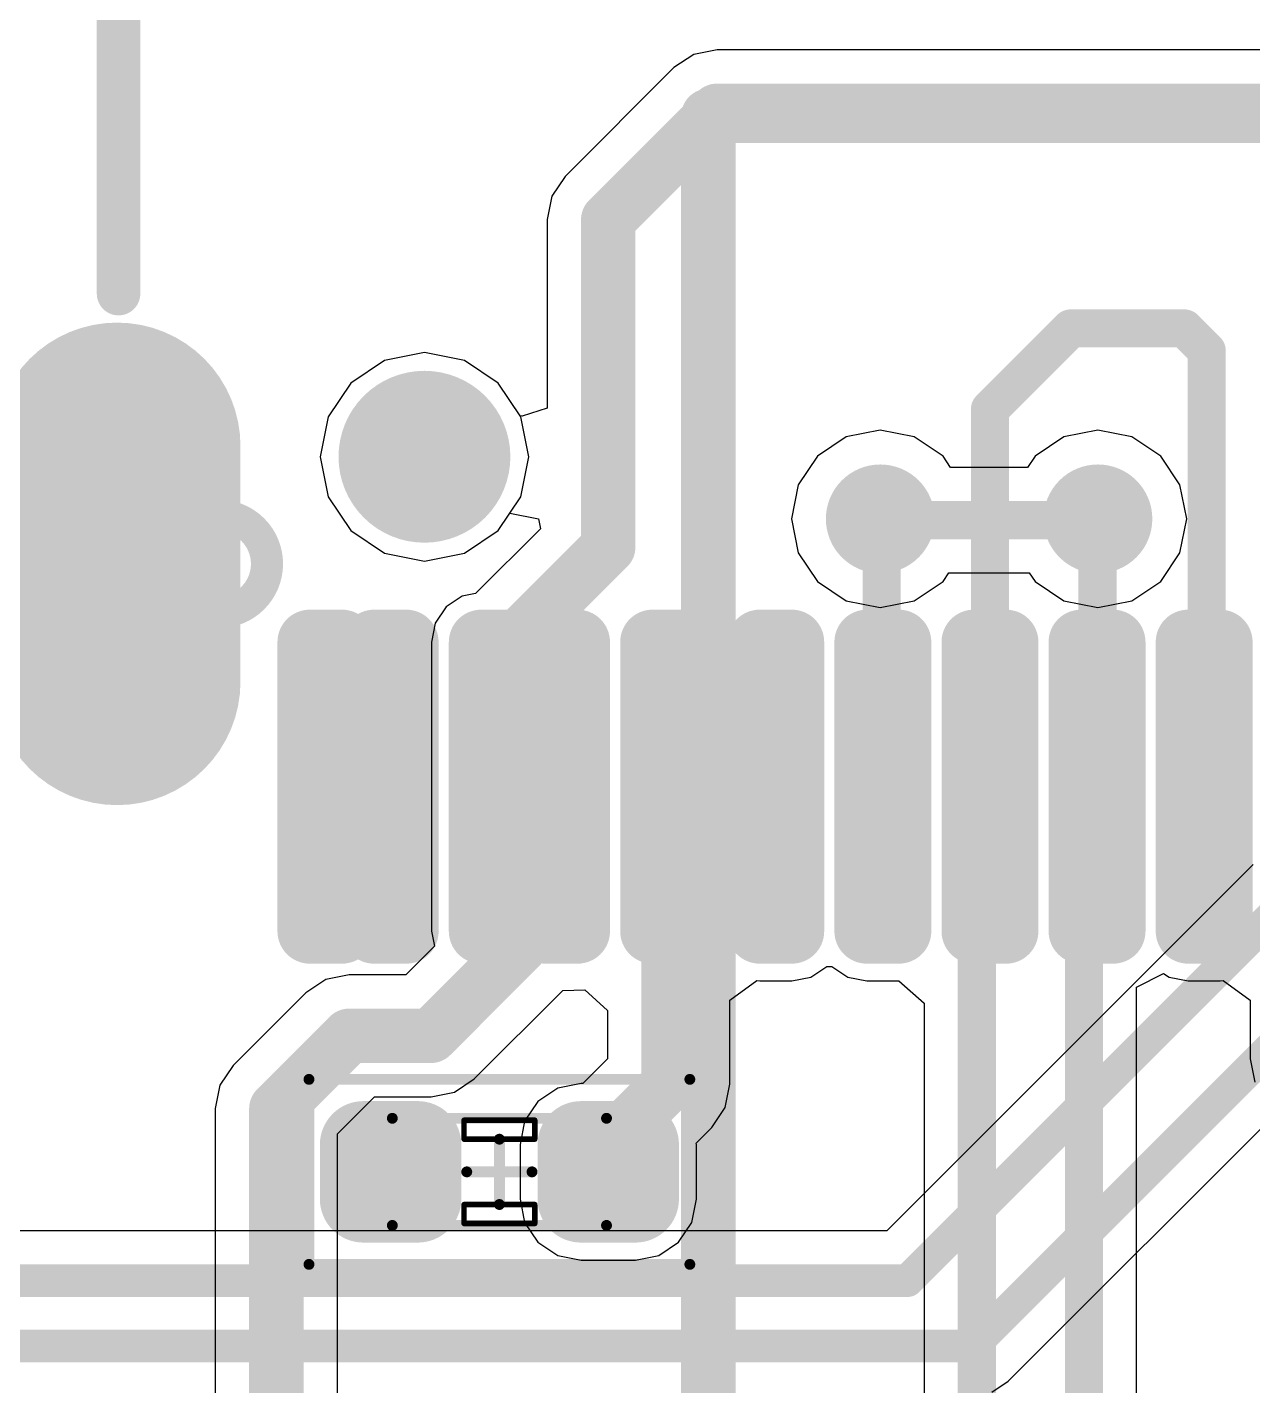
# Model space of a CAD drawing. Header units: millimetres. Extents: x -14 to 86, y -29 to 39.
# Drawn here: x 16.72 to 22.44, y 27.32 to 33.66 of the extents above; entities that cross this region are included whole.
import ezdxf

# ---------------------------------------------------------------- set-up
doc = ezdxf.new("R2010")
doc.units = ezdxf.units.MM
for name, color, linetype in [('BottomLayer', 5, 'Continuous'), ('BottomSolder', 6, 'Continuous'), ('Mechanical13', 56, 'Continuous'), ('Mechanical14', 56, 'Continuous'), ('MultiLayer', 9, 'Continuous'), ('PadHoleLayer', 156, 'Continuous'), ('TopLayer', 1, 'Continuous'), ('TopOverlay', 2, 'Continuous'), ('TopPaste', 8, 'Continuous'), ('TopSolder', 216, 'Continuous'), ('ViaHoleLayer', 16, 'Continuous')]:
    doc.layers.add(name, color=color, linetype=linetype)

# ---------------------------------------------------------------- blocks, each defined once
blk = doc.blocks.new('T____C_TOP_1')
at = {"layer": 'BottomLayer', "const_width": 1}
blk.add_lwpolyline([(-2.03, 4.325), (-0.93, 4.325)], dxfattribs=at)
at = {"layer": 'BottomLayer'}
for points, const_width in [([(-2.28, 4.325, 1), (-1.78, 4.325, 1)], 0.5), ([(-1.18, 4.325, 1), (-0.68, 4.325, 1)], 0.5), ([(-1.1425, 2.89, 1), (-0.8175, 2.89, 1)], 0.325)]:
    blk.add_lwpolyline(points, format="xyb", close=True, dxfattribs=dict(at, const_width=const_width))
at = {"layer": 'BottomSolder', "const_width": 1.1524}
blk.add_lwpolyline([(-2.03, 4.325), (-0.93, 4.325)], dxfattribs=at)
at = {"layer": 'BottomSolder'}
for points, const_width in [([(-2.3181, 4.325, 1), (-1.7419, 4.325, 1)], 0.5762), ([(-1.2181, 4.325, 1), (-0.6419, 4.325, 1)], 0.5762), ([(-1.1806, 2.89, 1), (-0.7794, 2.89, 1)], 0.4012)]:
    blk.add_lwpolyline(points, format="xyb", close=True, dxfattribs=dict(at, const_width=const_width))
at = {"layer": 'MultiLayer', "const_width": 1}
blk.add_lwpolyline([(-2.03, 4.325), (-0.93, 4.325)], dxfattribs=at)
at = {"layer": 'MultiLayer'}
for points, const_width in [([(-2.28, 4.325, 1), (-1.78, 4.325, 1)], 0.5), ([(-1.18, 4.325, 1), (-0.68, 4.325, 1)], 0.5), ([(-1.1425, 2.89, 1), (-0.8175, 2.89, 1)], 0.325)]:
    blk.add_lwpolyline(points, format="xyb", close=True, dxfattribs=dict(at, const_width=const_width))
at = {"layer": 'PadHoleLayer'}
for points, const_width in [([(-1.255, 4.8), (-1.255, 3.85, -1), (-1.705, 3.85), (-1.705, 4.8, -1)], 0.15), ([(-1.1425, 2.89, 1), (-0.8175, 2.89, 1)], 0.325)]:
    blk.add_lwpolyline(points, format="xyb", close=True, dxfattribs=dict(at, const_width=const_width))
at = {"layer": 'TopLayer', "const_width": 1}
blk.add_lwpolyline([(-2.03, 4.325), (-0.93, 4.325)], dxfattribs=at)
at = {"layer": 'TopLayer'}
for points, const_width in [([(-2.28, 4.325, 1), (-1.78, 4.325, 1)], 0.5), ([(-1.18, 4.325, 1), (-0.68, 4.325, 1)], 0.5), ([(-3.2325, 3.425, 1), (-3.1575, 3.425, 1)], 0.075), ([(-1.8825, 3.425, 1), (-1.8075, 3.425, 1)], 0.075), ([(-3.2325, 3.275, 1), (-3.1575, 3.275, 1)], 0.075), ([(-1.8825, 3.275, 1), (-1.8075, 3.275, 1)], 0.075), ([(-3.2325, 3.125, 1), (-3.1575, 3.125, 1)], 0.075), ([(-1.8825, 3.125, 1), (-1.8075, 3.125, 1)], 0.075), ([(-1.1425, 2.89, 1), (-0.8175, 2.89, 1)], 0.325), ([(-3.2325, 2.975, 1), (-3.1575, 2.975, 1)], 0.075), ([(-1.8825, 2.975, 1), (-1.8075, 2.975, 1)], 0.075), ([(-3.2325, 2.625, 1), (-3.1575, 2.625, 1)], 0.075), ([(-1.8825, 2.625, 1), (-1.8075, 2.625, 1)], 0.075), ([(-3.2325, 2.475, 1), (-3.1575, 2.475, 1)], 0.075), ([(-1.8825, 2.475, 1), (-1.8075, 2.475, 1)], 0.075), ([(-3.2325, 2.325, 1), (-3.1575, 2.325, 1)], 0.075), ([(-1.8825, 2.325, 1), (-1.8075, 2.325, 1)], 0.075), ([(-3.2325, 2.175, 1), (-3.1575, 2.175, 1)], 0.075), ([(-1.8825, 2.175, 1), (-1.8075, 2.175, 1)], 0.075), ([(-3.2325, 1.825, 1), (-3.1575, 1.825, 1)], 0.075), ([(-1.8825, 1.825, 1), (-1.8075, 1.825, 1)], 0.075), ([(-3.2325, 1.675, 1), (-3.1575, 1.675, 1)], 0.075), ([(-1.8825, 1.675, 1), (-1.8075, 1.675, 1)], 0.075), ([(-3.2325, 1.325, 1), (-3.1575, 1.325, 1)], 0.075), ([(-1.8825, 1.325, 1), (-1.8075, 1.325, 1)], 0.075), ([(-3.2325, 1.175, 1), (-3.1575, 1.175, 1)], 0.075), ([(-1.8825, 1.175, 1), (-1.8075, 1.175, 1)], 0.075), ([(-3.2325, 0.825, 1), (-3.1575, 0.825, 1)], 0.075), ([(-1.8825, 0.825, 1), (-1.8075, 0.825, 1)], 0.075), ([(-3.2325, 0.675, 1), (-3.1575, 0.675, 1)], 0.075), ([(-1.8825, 0.675, 1), (-1.8075, 0.675, 1)], 0.075), ([(-3.2325, 0.325, 1), (-3.1575, 0.325, 1)], 0.075), ([(-1.8825, 0.325, 1), (-1.8075, 0.325, 1)], 0.075), ([(-3.2325, 0.175, 1), (-3.1575, 0.175, 1)], 0.075), ([(-1.8825, 0.175, 1), (-1.8075, 0.175, 1)], 0.075), ([(-3.2325, -0.175, 1), (-3.1575, -0.175, 1)], 0.075), ([(-1.8825, -0.175, 1), (-1.8075, -0.175, 1)], 0.075), ([(-3.2325, -0.325, 1), (-3.1575, -0.325, 1)], 0.075), ([(-1.8825, -0.325, 1), (-1.8075, -0.325, 1)], 0.075), ([(-3.2325, -0.675, 1), (-3.1575, -0.675, 1)], 0.075), ([(-1.8825, -0.675, 1), (-1.8075, -0.675, 1)], 0.075), ([(-3.2325, -0.825, 1), (-3.1575, -0.825, 1)], 0.075), ([(-1.8825, -0.825, 1), (-1.8075, -0.825, 1)], 0.075)]:
    blk.add_lwpolyline(points, format="xyb", close=True, dxfattribs=dict(at, const_width=const_width))
for points in [[(-1.845, 3.5), (-3.195, 3.5), (-1.845, 3.2), (-3.195, 3.2)], [(-1.77, 3.425), (-3.27, 3.425), (-1.77, 3.275), (-3.27, 3.275)], [(-1.845, 3.2), (-3.195, 3.2), (-1.845, 2.9), (-3.195, 2.9)], [(-1.77, 3.125), (-3.27, 3.125), (-1.77, 2.975), (-3.27, 2.975)], [(-1.845, 2.7), (-3.195, 2.7), (-1.845, 2.4), (-3.195, 2.4)], [(-1.77, 2.625), (-3.27, 2.625), (-1.77, 2.475), (-3.27, 2.475)], [(-1.845, 2.4), (-3.195, 2.4), (-1.845, 2.1), (-3.195, 2.1)], [(-1.77, 2.325), (-3.27, 2.325), (-1.77, 2.175), (-3.27, 2.175)], [(-1.845, 1.9), (-3.195, 1.9), (-1.845, 1.6), (-3.195, 1.6)], [(-1.77, 1.825), (-3.27, 1.825), (-1.77, 1.675), (-3.27, 1.675)], [(-1.845, 1.4), (-3.195, 1.4), (-1.845, 1.1), (-3.195, 1.1)], [(-1.77, 1.325), (-3.27, 1.325), (-1.77, 1.175), (-3.27, 1.175)], [(-1.845, 0.9), (-3.195, 0.9), (-1.845, 0.6), (-3.195, 0.6)], [(-1.77, 0.825), (-3.27, 0.825), (-1.77, 0.675), (-3.27, 0.675)], [(-1.845, 0.4), (-3.195, 0.4), (-1.845, 0.1), (-3.195, 0.1)], [(-1.77, 0.325), (-3.27, 0.325), (-1.77, 0.175), (-3.27, 0.175)], [(-1.845, -0.1), (-3.195, -0.1), (-1.845, -0.4), (-3.195, -0.4)], [(-1.77, -0.175), (-3.27, -0.175), (-1.77, -0.325), (-3.27, -0.325)], [(-1.845, -0.6), (-3.195, -0.6), (-1.845, -0.9), (-3.195, -0.9)], [(-1.77, -0.675), (-3.27, -0.675), (-1.77, -0.825), (-3.27, -0.825)]]:
    blk.add_solid(points, dxfattribs=at)
at = {"layer": 'TopOverlay', "const_width": 0.2032}
blk.add_lwpolyline([(-0.2185, 4.318), (1.5595, 4.318)], dxfattribs=at)
at = {"layer": 'TopOverlay', "const_width": 0.1016}
blk.add_lwpolyline([(-0.2693, 4.318, 1), (-0.1677, 4.318, 1)], format="xyb", close=True, dxfattribs=at)
at = {"layer": 'TopPaste', "const_width": 0.075}
for points in [[(-3.2325, 3.425, 1), (-3.1575, 3.425, 1)], [(-1.8825, 3.425, 1), (-1.8075, 3.425, 1)], [(-3.2325, 3.275, 1), (-3.1575, 3.275, 1)], [(-1.8825, 3.275, 1), (-1.8075, 3.275, 1)], [(-3.2325, 3.125, 1), (-3.1575, 3.125, 1)], [(-1.8825, 3.125, 1), (-1.8075, 3.125, 1)], [(-3.2325, 2.975, 1), (-3.1575, 2.975, 1)], [(-1.8825, 2.975, 1), (-1.8075, 2.975, 1)], [(-3.2325, 2.625, 1), (-3.1575, 2.625, 1)], [(-1.8825, 2.625, 1), (-1.8075, 2.625, 1)], [(-3.2325, 2.475, 1), (-3.1575, 2.475, 1)], [(-1.8825, 2.475, 1), (-1.8075, 2.475, 1)], [(-3.2325, 2.325, 1), (-3.1575, 2.325, 1)], [(-1.8825, 2.325, 1), (-1.8075, 2.325, 1)], [(-3.2325, 2.175, 1), (-3.1575, 2.175, 1)], [(-1.8825, 2.175, 1), (-1.8075, 2.175, 1)], [(-3.2325, 1.825, 1), (-3.1575, 1.825, 1)], [(-1.8825, 1.825, 1), (-1.8075, 1.825, 1)], [(-3.2325, 1.675, 1), (-3.1575, 1.675, 1)], [(-1.8825, 1.675, 1), (-1.8075, 1.675, 1)], [(-3.2325, 1.325, 1), (-3.1575, 1.325, 1)], [(-1.8825, 1.325, 1), (-1.8075, 1.325, 1)], [(-3.2325, 1.175, 1), (-3.1575, 1.175, 1)], [(-1.8825, 1.175, 1), (-1.8075, 1.175, 1)], [(-3.2325, 0.825, 1), (-3.1575, 0.825, 1)], [(-1.8825, 0.825, 1), (-1.8075, 0.825, 1)], [(-3.2325, 0.675, 1), (-3.1575, 0.675, 1)], [(-1.8825, 0.675, 1), (-1.8075, 0.675, 1)], [(-3.2325, 0.325, 1), (-3.1575, 0.325, 1)], [(-1.8825, 0.325, 1), (-1.8075, 0.325, 1)], [(-3.2325, 0.175, 1), (-3.1575, 0.175, 1)], [(-1.8825, 0.175, 1), (-1.8075, 0.175, 1)], [(-3.2325, -0.175, 1), (-3.1575, -0.175, 1)], [(-1.8825, -0.175, 1), (-1.8075, -0.175, 1)], [(-3.2325, -0.325, 1), (-3.1575, -0.325, 1)], [(-1.8825, -0.325, 1), (-1.8075, -0.325, 1)], [(-3.2325, -0.675, 1), (-3.1575, -0.675, 1)], [(-1.8825, -0.675, 1), (-1.8075, -0.675, 1)], [(-3.2325, -0.825, 1), (-3.1575, -0.825, 1)], [(-1.8825, -0.825, 1), (-1.8075, -0.825, 1)]]:
    blk.add_lwpolyline(points, format="xyb", close=True, dxfattribs=at)
at = {"layer": 'TopPaste'}
for points in [[(-1.845, 3.5), (-3.195, 3.5), (-1.845, 3.2), (-3.195, 3.2)], [(-1.77, 3.425), (-3.27, 3.425), (-1.77, 3.275), (-3.27, 3.275)], [(-1.845, 3.2), (-3.195, 3.2), (-1.845, 2.9), (-3.195, 2.9)], [(-1.77, 3.125), (-3.27, 3.125), (-1.77, 2.975), (-3.27, 2.975)], [(-1.845, 2.7), (-3.195, 2.7), (-1.845, 2.4), (-3.195, 2.4)], [(-1.77, 2.625), (-3.27, 2.625), (-1.77, 2.475), (-3.27, 2.475)], [(-1.845, 2.4), (-3.195, 2.4), (-1.845, 2.1), (-3.195, 2.1)], [(-1.77, 2.325), (-3.27, 2.325), (-1.77, 2.175), (-3.27, 2.175)], [(-1.845, 1.9), (-3.195, 1.9), (-1.845, 1.6), (-3.195, 1.6)], [(-1.77, 1.825), (-3.27, 1.825), (-1.77, 1.675), (-3.27, 1.675)], [(-1.845, 1.4), (-3.195, 1.4), (-1.845, 1.1), (-3.195, 1.1)], [(-1.77, 1.325), (-3.27, 1.325), (-1.77, 1.175), (-3.27, 1.175)], [(-1.845, 0.9), (-3.195, 0.9), (-1.845, 0.6), (-3.195, 0.6)], [(-1.77, 0.825), (-3.27, 0.825), (-1.77, 0.675), (-3.27, 0.675)], [(-1.845, 0.4), (-3.195, 0.4), (-1.845, 0.1), (-3.195, 0.1)], [(-1.77, 0.325), (-3.27, 0.325), (-1.77, 0.175), (-3.27, 0.175)], [(-1.845, -0.1), (-3.195, -0.1), (-1.845, -0.4), (-3.195, -0.4)], [(-1.77, -0.175), (-3.27, -0.175), (-1.77, -0.325), (-3.27, -0.325)], [(-1.845, -0.6), (-3.195, -0.6), (-1.845, -0.9), (-3.195, -0.9)], [(-1.77, -0.675), (-3.27, -0.675), (-1.77, -0.825), (-3.27, -0.825)]]:
    blk.add_solid(points, dxfattribs=at)
at = {"layer": 'TopSolder', "const_width": 1.1524}
blk.add_lwpolyline([(-2.03, 4.325), (-0.93, 4.325)], dxfattribs=at)
at = {"layer": 'TopSolder'}
for points, const_width in [([(-2.3181, 4.325, 1), (-1.7419, 4.325, 1)], 0.5762), ([(-1.2181, 4.325, 1), (-0.6419, 4.325, 1)], 0.5762), ([(-3.2706, 3.425, 1), (-3.1194, 3.425, 1)], 0.1512), ([(-1.9206, 3.425, 1), (-1.7694, 3.425, 1)], 0.1512), ([(-3.2706, 3.275, 1), (-3.1194, 3.275, 1)], 0.1512), ([(-1.9206, 3.275, 1), (-1.7694, 3.275, 1)], 0.1512), ([(-3.2706, 3.125, 1), (-3.1194, 3.125, 1)], 0.1512), ([(-1.9206, 3.125, 1), (-1.7694, 3.125, 1)], 0.1512), ([(-1.1806, 2.89, 1), (-0.7794, 2.89, 1)], 0.4012), ([(-3.2706, 2.975, 1), (-3.1194, 2.975, 1)], 0.1512), ([(-1.9206, 2.975, 1), (-1.7694, 2.975, 1)], 0.1512), ([(-3.2706, 2.625, 1), (-3.1194, 2.625, 1)], 0.1512), ([(-1.9206, 2.625, 1), (-1.7694, 2.625, 1)], 0.1512), ([(-3.2706, 2.475, 1), (-3.1194, 2.475, 1)], 0.1512), ([(-1.9206, 2.475, 1), (-1.7694, 2.475, 1)], 0.1512), ([(-3.2706, 2.325, 1), (-3.1194, 2.325, 1)], 0.1512), ([(-1.9206, 2.325, 1), (-1.7694, 2.325, 1)], 0.1512), ([(-3.2706, 2.175, 1), (-3.1194, 2.175, 1)], 0.1512), ([(-1.9206, 2.175, 1), (-1.7694, 2.175, 1)], 0.1512), ([(-3.2706, 1.825, 1), (-3.1194, 1.825, 1)], 0.1512), ([(-1.9206, 1.825, 1), (-1.7694, 1.825, 1)], 0.1512), ([(-3.2706, 1.675, 1), (-3.1194, 1.675, 1)], 0.1512), ([(-1.9206, 1.675, 1), (-1.7694, 1.675, 1)], 0.1512), ([(-3.2706, 1.325, 1), (-3.1194, 1.325, 1)], 0.1512), ([(-1.9206, 1.325, 1), (-1.7694, 1.325, 1)], 0.1512), ([(-3.2706, 1.175, 1), (-3.1194, 1.175, 1)], 0.1512), ([(-1.9206, 1.175, 1), (-1.7694, 1.175, 1)], 0.1512), ([(-3.2706, 0.825, 1), (-3.1194, 0.825, 1)], 0.1512), ([(-1.9206, 0.825, 1), (-1.7694, 0.825, 1)], 0.1512), ([(-3.2706, 0.675, 1), (-3.1194, 0.675, 1)], 0.1512), ([(-1.9206, 0.675, 1), (-1.7694, 0.675, 1)], 0.1512), ([(-3.2706, 0.325, 1), (-3.1194, 0.325, 1)], 0.1512), ([(-1.9206, 0.325, 1), (-1.7694, 0.325, 1)], 0.1512), ([(-3.2706, 0.175, 1), (-3.1194, 0.175, 1)], 0.1512), ([(-1.9206, 0.175, 1), (-1.7694, 0.175, 1)], 0.1512), ([(-3.2706, -0.175, 1), (-3.1194, -0.175, 1)], 0.1512), ([(-1.9206, -0.175, 1), (-1.7694, -0.175, 1)], 0.1512), ([(-3.2706, -0.325, 1), (-3.1194, -0.325, 1)], 0.1512), ([(-1.9206, -0.325, 1), (-1.7694, -0.325, 1)], 0.1512), ([(-3.2706, -0.675, 1), (-3.1194, -0.675, 1)], 0.1512), ([(-1.9206, -0.675, 1), (-1.7694, -0.675, 1)], 0.1512), ([(-3.2706, -0.825, 1), (-3.1194, -0.825, 1)], 0.1512), ([(-1.9206, -0.825, 1), (-1.7694, -0.825, 1)], 0.1512)]:
    blk.add_lwpolyline(points, format="xyb", close=True, dxfattribs=dict(at, const_width=const_width))
for points in [[(-1.845, 3.5762), (-3.195, 3.5762), (-1.845, 3.1238), (-3.195, 3.1238)], [(-1.6938, 3.425), (-3.3462, 3.425), (-1.6938, 3.275), (-3.3462, 3.275)], [(-1.845, 3.2762), (-3.195, 3.2762), (-1.845, 2.8238), (-3.195, 2.8238)], [(-1.6938, 3.125), (-3.3462, 3.125), (-1.6938, 2.975), (-3.3462, 2.975)], [(-1.845, 2.7762), (-3.195, 2.7762), (-1.845, 2.3238), (-3.195, 2.3238)], [(-1.6938, 2.625), (-3.3462, 2.625), (-1.6938, 2.475), (-3.3462, 2.475)], [(-1.845, 2.4762), (-3.195, 2.4762), (-1.845, 2.0238), (-3.195, 2.0238)], [(-1.6938, 2.325), (-3.3462, 2.325), (-1.6938, 2.175), (-3.3462, 2.175)], [(-1.845, 1.9762), (-3.195, 1.9762), (-1.845, 1.5238), (-3.195, 1.5238)], [(-1.6938, 1.825), (-3.3462, 1.825), (-1.6938, 1.675), (-3.3462, 1.675)], [(-1.845, 1.4762), (-3.195, 1.4762), (-1.845, 1.0238), (-3.195, 1.0238)], [(-1.6938, 1.325), (-3.3462, 1.325), (-1.6938, 1.175), (-3.3462, 1.175)], [(-1.845, 0.9762), (-3.195, 0.9762), (-1.845, 0.5238), (-3.195, 0.5238)], [(-1.6938, 0.825), (-3.3462, 0.825), (-1.6938, 0.675), (-3.3462, 0.675)], [(-1.845, 0.4762), (-3.195, 0.4762), (-1.845, 0.0238), (-3.195, 0.0238)], [(-1.6938, 0.325), (-3.3462, 0.325), (-1.6938, 0.175), (-3.3462, 0.175)], [(-1.845, -0.0238), (-3.195, -0.0238), (-1.845, -0.4762), (-3.195, -0.4762)], [(-1.6938, -0.175), (-3.3462, -0.175), (-1.6938, -0.325), (-3.3462, -0.325)], [(-1.845, -0.5238), (-3.195, -0.5238), (-1.845, -0.9762), (-3.195, -0.9762)], [(-1.6938, -0.675), (-3.3462, -0.675), (-1.6938, -0.825), (-3.3462, -0.825)]]:
    blk.add_solid(points, dxfattribs=at)
blk = doc.blocks.new('RES_0402_18')
at = {"layer": 'Mechanical13', "const_width": 0.0508}
for points in [[(0.5, 0.25), (-0.5, 0.25)], [(-0.5, 0.25), (-0.5, -0.25)], [(0.5, 0.25), (0.5, -0.25)], [(0, 0.1524), (0, -0.1524)], [(0.1525, 0.0001), (-0.1523, 0.0001)], [(0.5, -0.25), (-0.5, -0.25)]]:
    blk.add_lwpolyline(points, dxfattribs=at)
at = {"layer": 'Mechanical13', "const_width": 0.0254}
for points in [[(-0.5127, 0.25, 1), (-0.4873, 0.25, 1)], [(-0.5127, 0.25, 1), (-0.4873, 0.25, 1)], [(0.4873, 0.25, 1), (0.5127, 0.25, 1)], [(0.4873, 0.25, 1), (0.5127, 0.25, 1)], [(-0.0127, 0.1524, 1), (0.0127, 0.1524, 1)], [(-0.165, 0.0001, 1), (-0.1396, 0.0001, 1)], [(0.1398, 0.0001, 1), (0.1652, 0.0001, 1)], [(-0.0127, -0.1524, 1), (0.0127, -0.1524, 1)], [(-0.5127, -0.25, 1), (-0.4873, -0.25, 1)], [(-0.5127, -0.25, 1), (-0.4873, -0.25, 1)], [(0.4873, -0.25, 1), (0.5127, -0.25, 1)], [(0.4873, -0.25, 1), (0.5127, -0.25, 1)]]:
    blk.add_lwpolyline(points, format="xyb", close=True, dxfattribs=at)
at = {"layer": 'Mechanical14', "const_width": 0.0508}
for points in [[(0.889, 0.4318), (-0.889, 0.4318)], [(-0.889, 0.4318), (-0.889, -0.4318)], [(0.889, 0.4318), (0.889, -0.4318)], [(0.889, -0.4318), (-0.889, -0.4318)]]:
    blk.add_lwpolyline(points, dxfattribs=at)
at = {"layer": 'Mechanical14', "const_width": 0.0254}
for points in [[(-0.9017, 0.4318, 1), (-0.8763, 0.4318, 1)], [(-0.9017, 0.4318, 1), (-0.8763, 0.4318, 1)], [(0.8763, 0.4318, 1), (0.9017, 0.4318, 1)], [(0.8763, 0.4318, 1), (0.9017, 0.4318, 1)], [(-0.9017, -0.4318, 1), (-0.8763, -0.4318, 1)], [(-0.9017, -0.4318, 1), (-0.8763, -0.4318, 1)], [(0.8763, -0.4318, 1), (0.9017, -0.4318, 1)], [(0.8763, -0.4318, 1), (0.9017, -0.4318, 1)]]:
    blk.add_lwpolyline(points, format="xyb", close=True, dxfattribs=at)
at = {"layer": 'TopLayer', "const_width": 0.127}
for points in [[(-0.6985, 0.127, 1), (-0.5715, 0.127, 1)], [(-0.4445, 0.127, 1), (-0.3175, 0.127, 1)], [(0.3175, 0.127, 1), (0.4445, 0.127, 1)], [(0.5715, 0.127, 1), (0.6985, 0.127, 1)], [(-0.6985, -0.127, 1), (-0.5715, -0.127, 1)], [(-0.4445, -0.127, 1), (-0.3175, -0.127, 1)], [(0.3175, -0.127, 1), (0.4445, -0.127, 1)], [(0.5715, -0.127, 1), (0.6985, -0.127, 1)]]:
    blk.add_lwpolyline(points, format="xyb", close=True, dxfattribs=at)
at = {"layer": 'TopLayer'}
for points in [[(-0.381, -0.254), (-0.381, 0.254), (-0.635, -0.254), (-0.635, 0.254)], [(0.635, -0.254), (0.635, 0.254), (0.381, -0.254), (0.381, 0.254)], [(-0.254, -0.127), (-0.254, 0.127), (-0.762, -0.127), (-0.762, 0.127)], [(0.762, -0.127), (0.762, 0.127), (0.254, -0.127), (0.254, 0.127)]]:
    blk.add_solid(points, dxfattribs=at)
at = {"layer": 'TopOverlay'}
for p, q in [((-0.1651, 0.1524), (-0.1651, 0.2413)), ((-0.1651, 0.2413), (0.1651, 0.2413)), ((0.1651, 0.2413), (0.1651, 0.1524)), ((0.1651, 0.1524), (-0.1651, 0.1524)), ((-0.1651, -0.2413), (-0.1651, -0.1524)), ((-0.1651, -0.1524), (0.1651, -0.1524)), ((0.1651, -0.1524), (0.1651, -0.2413)), ((0.1651, -0.2413), (-0.1651, -0.2413))]:
    blk.add_line(p, q, dxfattribs=at)
at = {"layer": 'TopOverlay', "const_width": 0.0254}
for points in [[(0.1651, 0.2413), (-0.1651, 0.2413)], [(-0.1651, 0.2413), (-0.1651, 0.1524)], [(0.1651, 0.2413), (0.1651, 0.1524)], [(0.1651, 0.1524), (-0.1651, 0.1524)], [(0.1651, -0.1524), (-0.1651, -0.1524)], [(-0.1651, -0.1524), (-0.1651, -0.2413)], [(0.1651, -0.2413), (0.1651, -0.1524)], [(0.1651, -0.2413), (-0.1651, -0.2413)]]:
    blk.add_lwpolyline(points, dxfattribs=at)
at = {"layer": 'TopOverlay', "const_width": 0.0127}
for points in [[(-0.1714, 0.2413, 1), (-0.1588, 0.2413, 1)], [(-0.1714, 0.2413, 1), (-0.1588, 0.2413, 1)], [(0.1588, 0.2413, 1), (0.1714, 0.2413, 1)], [(0.1588, 0.2413, 1), (0.1714, 0.2413, 1)], [(-0.1714, 0.1524, 1), (-0.1588, 0.1524, 1)], [(-0.1714, 0.1524, 1), (-0.1588, 0.1524, 1)], [(0.1588, 0.1524, 1), (0.1714, 0.1524, 1)], [(0.1588, 0.1524, 1), (0.1714, 0.1524, 1)], [(-0.1714, -0.1524, 1), (-0.1587, -0.1524, 1)], [(-0.1714, -0.1524, 1), (-0.1587, -0.1524, 1)], [(0.1587, -0.1524, 1), (0.1714, -0.1524, 1)], [(0.1587, -0.1524, 1), (0.1714, -0.1524, 1)], [(-0.1714, -0.2413, 1), (-0.1588, -0.2413, 1)], [(-0.1714, -0.2413, 1), (-0.1588, -0.2413, 1)], [(0.1588, -0.2413, 1), (0.1714, -0.2413, 1)], [(0.1588, -0.2413, 1), (0.1714, -0.2413, 1)]]:
    blk.add_lwpolyline(points, format="xyb", close=True, dxfattribs=at)
at = {"layer": 'TopPaste', "const_width": 0.127}
for points in [[(-0.6985, 0.127, 1), (-0.5715, 0.127, 1)], [(-0.4445, 0.127, 1), (-0.3175, 0.127, 1)], [(0.3175, 0.127, 1), (0.4445, 0.127, 1)], [(0.5715, 0.127, 1), (0.6985, 0.127, 1)], [(-0.6985, -0.127, 1), (-0.5715, -0.127, 1)], [(-0.4445, -0.127, 1), (-0.3175, -0.127, 1)], [(0.3175, -0.127, 1), (0.4445, -0.127, 1)], [(0.5715, -0.127, 1), (0.6985, -0.127, 1)]]:
    blk.add_lwpolyline(points, format="xyb", close=True, dxfattribs=at)
at = {"layer": 'TopPaste'}
for points in [[(-0.381, -0.254), (-0.381, 0.254), (-0.635, -0.254), (-0.635, 0.254)], [(0.635, -0.254), (0.635, 0.254), (0.381, -0.254), (0.381, 0.254)], [(-0.254, -0.127), (-0.254, 0.127), (-0.762, -0.127), (-0.762, 0.127)], [(0.762, -0.127), (0.762, 0.127), (0.254, -0.127), (0.254, 0.127)]]:
    blk.add_solid(points, dxfattribs=at)
at = {"layer": 'TopSolder', "const_width": 0.2032}
for points in [[(-0.7366, 0.127, 1), (-0.5334, 0.127, 1)], [(-0.4826, 0.127, 1), (-0.2794, 0.127, 1)], [(0.2794, 0.127, 1), (0.4826, 0.127, 1)], [(0.5334, 0.127, 1), (0.7366, 0.127, 1)], [(-0.7366, -0.127, 1), (-0.5334, -0.127, 1)], [(-0.4826, -0.127, 1), (-0.2794, -0.127, 1)], [(0.2794, -0.127, 1), (0.4826, -0.127, 1)], [(0.5334, -0.127, 1), (0.7366, -0.127, 1)]]:
    blk.add_lwpolyline(points, format="xyb", close=True, dxfattribs=at)
at = {"layer": 'TopSolder'}
for points in [[(-0.381, -0.3302), (-0.381, 0.3302), (-0.635, -0.3302), (-0.635, 0.3302)], [(0.635, -0.3302), (0.635, 0.3302), (0.381, -0.3302), (0.381, 0.3302)], [(-0.1778, -0.127), (-0.1778, 0.127), (-0.8382, -0.127), (-0.8382, 0.127)], [(0.8382, -0.127), (0.8382, 0.127), (0.1778, -0.127), (0.1778, 0.127)]]:
    blk.add_solid(points, dxfattribs=at)
blk = doc.blocks.new('LCD_240_240_F_USH_154_33')
at = {"layer": 'TopOverlay', "const_width": 0.254}
for points in [[(-15.748, -17.018), (-15.748, 16.764)], [(-15.748, 16.764), (15.748, 16.764)]]:
    blk.add_lwpolyline(points, dxfattribs=at)
at = {"layer": 'TopOverlay', "const_width": 0.127}
blk.add_lwpolyline([(-15.8115, 16.764, 1), (-15.6845, 16.764, 1)], format="xyb", close=True, dxfattribs=at)
blk.add_lwpolyline([(-15.8115, 16.764, 1), (-15.6845, 16.764, 1)], format="xyb", close=True, dxfattribs=at)

msp = doc.modelspace()

# ---------------------------------------------------------------- linework, layer by layer
at = {"layer": 'BottomLayer'}
for p, q in [((18.3867, 32.1087), (18.2288, 32.0032)), ((18.573, 32.1458), (18.3867, 32.1087)), ((18.7593, 32.1087), (18.573, 32.1458)), ((18.9172, 32.0032), (18.7593, 32.1087)), ((18.2288, 32.0032), (18.1233, 31.8453)), ((19.0227, 31.8453), (18.9172, 32.0032)), ((18.1233, 31.8453), (18.0862, 31.659)), ((19.0598, 31.659), (19.0227, 31.8453)), ((20.701, 31.7834), (20.5424, 31.7518)), ((20.8596, 31.7518), (20.701, 31.7834)), ((21.717, 31.7834), (21.5584, 31.7518)), ((21.8756, 31.7518), (21.717, 31.7834)), ((20.5424, 31.7518), (20.408, 31.662)), ((20.994, 31.662), (20.8596, 31.7518)), ((21.5584, 31.7518), (21.424, 31.662)), ((22.01, 31.662), (21.8756, 31.7518)), ((18.0862, 31.659), (18.1233, 31.4727)), ((19.0227, 31.4727), (19.0598, 31.659)), ((20.408, 31.662), (20.3182, 31.5276)), ((21.0294, 31.609), (20.994, 31.662)), ((21.424, 31.662), (21.3886, 31.609)), ((22.0998, 31.5276), (22.01, 31.662)), ((21.3886, 31.609), (21.0294, 31.609)), ((20.3182, 31.5276), (20.2866, 31.369)), ((22.1314, 31.369), (22.0998, 31.5276)), ((18.1233, 31.4727), (18.2288, 31.3148)), ((18.9172, 31.3148), (19.0227, 31.4727)), ((20.2866, 31.369), (20.3182, 31.2104)), ((22.0998, 31.2104), (22.1314, 31.369)), ((18.2288, 31.3148), (18.3867, 31.2093)), ((18.7593, 31.2093), (18.9172, 31.3148)), ((18.3867, 31.2093), (18.573, 31.1722)), ((18.573, 31.1722), (18.7593, 31.2093)), ((20.3182, 31.2104), (20.408, 31.076)), ((22.01, 31.076), (22.0998, 31.2104)), ((20.994, 31.076), (21.0214, 31.117)), ((21.0214, 31.117), (21.3966, 31.117)), ((21.3966, 31.117), (21.424, 31.076)), ((20.408, 31.076), (20.5424, 30.9862)), ((20.8596, 30.9862), (20.994, 31.076)), ((21.424, 31.076), (21.5584, 30.9862)), ((21.8756, 30.9862), (22.01, 31.076)), ((20.5424, 30.9862), (20.701, 30.9546)), ((20.701, 30.9546), (20.8596, 30.9862)), ((21.5584, 30.9862), (21.717, 30.9546)), ((21.717, 30.9546), (21.8756, 30.9862)), ((22.4412, 29.7558), (20.7315, 28.0461)), ((21.2976, 27.3434), (23.0073, 29.0531)), ((20.7315, 28.0461), (6.1, 28.0461)), ((21.222, 27.2929), (21.2976, 27.3434))]:
    msp.add_line(p, q, dxfattribs=at)
for points, const_width in [([(20.574, 31.369, 1), (20.828, 31.369, 1)], 0.254), ([(21.59, 31.369, 1), (21.844, 31.369, 1)], 0.254), ([(20.6626, 31.363, 1), (20.7515, 31.363, 1)], 0.0889), ([(21.6786, 31.363, 1), (21.7675, 31.363, 1)], 0.0889), ([(18.296, 28.321, 1), (18.55, 28.321, 1)], 0.254), ([(20.7899, 27.813, 1), (20.8661, 27.813, 1)], 0.0762), ([(20.7899, 27.813, 1), (20.8661, 27.813, 1)], 0.0762), ([(21.0947, 27.5082, 1), (21.1709, 27.5082, 1)], 0.0762), ([(21.0947, 27.5082, 1), (21.1709, 27.5082, 1)], 0.0762)]:
    msp.add_lwpolyline(points, format="xyb", close=True, dxfattribs=dict(at, const_width=const_width))
for points, const_width in [([(20.707, 31.363), (21.723, 31.363)], 0.1778), ([(20.828, 27.813), (22.606, 29.591)], 0.1524), ([(21.1328, 27.5082), (22.9108, 29.2862)], 0.1524), ([(6.1, 27.813), (20.828, 27.813)], 0.1524), ([(8.76, 27.5082), (21.1328, 27.5082)], 0.1524)]:
    msp.add_lwpolyline(points, dxfattribs=dict(at, const_width=const_width))
at = {"layer": 'MultiLayer', "const_width": 0.254}
for points in [[(20.574, 31.369, 1), (20.828, 31.369, 1)], [(21.59, 31.369, 1), (21.844, 31.369, 1)], [(18.296, 28.321, 1), (18.55, 28.321, 1)]]:
    msp.add_lwpolyline(points, format="xyb", close=True, dxfattribs=at)
at = {"layer": 'TopLayer'}
for p, q in [((19.939, 33.5589), (19.83, 33.5372)), ((23.368, 33.5589), (19.939, 33.5589)), ((19.939, 33.5589), (19.939, 33.5589)), ((19.83, 33.5372), (19.7376, 33.4754)), ((19.7376, 33.4754), (19.2296, 32.9674)), ((19.7376, 33.4754), (19.7376, 33.4754)), ((19.2296, 32.9674), (19.1678, 32.875)), ((19.1678, 32.875), (19.1461, 32.766)), ((19.1461, 32.766), (19.1461, 32.766)), ((19.1461, 32.766), (19.1461, 31.8858)), ((18.3867, 32.1087), (18.2288, 32.0032)), ((18.573, 32.1458), (18.3867, 32.1087)), ((18.7593, 32.1087), (18.573, 32.1458)), ((18.9172, 32.0032), (18.7593, 32.1087)), ((18.2288, 32.0032), (18.1233, 31.8453)), ((19.0191, 31.8506), (18.9172, 32.0032)), ((18.1233, 31.8453), (18.0862, 31.659)), ((19.0286, 31.8488), (19.0191, 31.8506)), ((19.1461, 31.8858), (19.0286, 31.8488)), ((18.0862, 31.659), (18.1233, 31.4727)), ((18.1233, 31.4727), (18.2288, 31.3148)), ((18.9172, 31.3148), (18.9716, 31.3963)), ((18.9716, 31.3963), (19.1059, 31.3686)), ((19.1059, 31.3686), (19.1143, 31.3232)), ((18.2288, 31.3148), (18.3867, 31.2093)), ((18.7593, 31.2093), (18.9172, 31.3148)), ((19.1143, 31.3232), (18.8118, 31.0206)), ((18.3867, 31.2093), (18.573, 31.1722)), ((18.573, 31.1722), (18.7593, 31.2093)), ((18.8118, 31.0206), (18.7493, 31.0082)), ((18.6741, 30.9579), (18.6238, 30.8827)), ((18.7493, 31.0082), (18.6741, 30.9579)), ((18.6238, 30.8827), (18.6061, 30.794)), ((18.6061, 30.794), (18.6061, 29.444)), ((18.6061, 29.444), (18.6199, 29.375)), ((18.6199, 29.375), (18.4858, 29.2409)), ((18.2213, 29.2409), (18.1122, 29.2192)), ((18.4858, 29.2409), (18.2213, 29.2409)), ((18.2213, 29.2409), (18.2213, 29.2409)), ((20.3767, 29.2298), (20.4519, 29.2801)), ((20.4519, 29.2801), (20.4741, 29.2801)), ((20.4741, 29.2801), (20.5493, 29.2298)), ((21.8979, 29.1828), (22.0237, 29.2469)), ((22.0237, 29.2469), (22.0493, 29.2298)), ((18.1122, 29.2192), (18.0198, 29.1574)), ((19.9979, 29.123), (20.1249, 29.2148)), ((20.1249, 29.2148), (20.138, 29.2121)), ((20.138, 29.2121), (20.288, 29.2121)), ((20.288, 29.2121), (20.3767, 29.2298)), ((20.5493, 29.2298), (20.638, 29.2121)), ((20.638, 29.2121), (20.788, 29.2121)), ((20.788, 29.2121), (20.9059, 29.1082)), ((21.8979, 26.3593), (21.8979, 29.1828)), ((22.0493, 29.2298), (22.138, 29.2121)), ((22.138, 29.2121), (22.288, 29.2121)), ((22.288, 29.2121), (22.3011, 29.2148)), ((22.3011, 29.2148), (22.4281, 29.123)), ((18.0198, 29.1574), (17.6802, 28.8178)), ((18.0198, 29.1574), (18.0198, 29.1574)), ((18.8052, 28.7546), (19.2184, 29.1678)), ((19.2184, 29.1678), (19.321, 29.1711)), ((19.2184, 29.1678), (19.2184, 29.1678)), ((19.321, 29.1711), (19.4281, 29.0745)), ((19.9979, 28.73), (19.9979, 29.123)), ((22.4281, 29.123), (22.4281, 28.849)), ((19.4281, 29.0745), (19.4281, 28.848)), ((20.9059, 29.1082), (20.9059, 26.6165)), ((17.6802, 28.8178), (17.6184, 28.7254)), ((19.4281, 28.848), (19.313, 28.7329)), ((22.4281, 28.849), (22.4281, 28.849)), ((22.4281, 28.849), (22.4498, 28.74)), ((18.7128, 28.6928), (18.8052, 28.7546)), ((19.304, 28.7329), (19.195, 28.7112)), ((19.313, 28.7329), (19.304, 28.7329)), ((19.9762, 28.621), (19.9979, 28.73)), ((19.9979, 28.73), (19.9979, 28.73)), ((17.6184, 28.7254), (17.5967, 28.6163)), ((18.1665, 28.4983), (18.3393, 28.6711)), ((18.3393, 28.6711), (18.6038, 28.6711)), ((18.6038, 28.6711), (18.7128, 28.6928)), ((18.6038, 28.6711), (18.6038, 28.6711)), ((19.195, 28.7112), (19.1026, 28.6494)), ((17.5967, 28.6163), (17.5967, 28.6163)), ((17.5967, 28.6163), (17.5967, 25.7406)), ((19.1026, 28.6494), (19.0408, 28.557)), ((19.9144, 28.5286), (19.9762, 28.621)), ((19.0408, 28.557), (19.0191, 28.448)), ((18.1665, 25.7745), (18.1665, 28.4983)), ((19.8414, 28.4555), (19.9144, 28.5286)), ((19.0191, 28.448), (19.0191, 28.194)), ((19.8429, 28.448), (19.8414, 28.4555)), ((19.8429, 28.194), (19.8429, 28.448)), ((19.0191, 28.194), (19.0408, 28.085)), ((19.8212, 28.085), (19.8429, 28.194)), ((19.0408, 28.085), (19.1026, 27.9926)), ((19.7594, 27.9926), (19.8212, 28.085)), ((19.1026, 27.9926), (19.195, 27.9308)), ((19.667, 27.9308), (19.7594, 27.9926)), ((19.195, 27.9308), (19.304, 27.9091)), ((19.304, 27.9091), (19.558, 27.9091)), ((19.558, 27.9091), (19.667, 27.9308))]:
    msp.add_line(p, q, dxfattribs=at)
for points, const_width in [([(19.431, 32.766), (19.939, 33.274)], 0.254), ([(19.939, 33.274), (23.368, 33.274)], 0.254), ([(19.431, 31.237), (19.431, 32.766)], 0.254), ([(21.213, 31.881), (21.59, 32.258)], 0.1778), ([(21.59, 32.258), (22.1208, 32.258)], 0.1778), ([(22.1208, 32.258), (22.225, 32.1538)], 0.1778), ([(22.225, 30.131), (22.225, 32.1538)], 0.1778), ([(21.213, 30.3119), (21.213, 31.881)], 0.1778), ([(21.213, 30.3119), (21.213, 31.881)], 0.1778), ([(20.701, 31.369), (20.707, 31.363)], 0.1778), ([(21.715, 31.367), (21.717, 31.369)], 0.1778), ([(20.707, 30.125), (20.707, 31.363)], 0.1778), ([(21.715, 30.3119), (21.715, 31.367)], 0.1778), ([(21.715, 30.3119), (21.715, 31.367)], 0.1778), ([(21.715, 30.2209), (21.715, 31.367)], 0.1778), ([(18.913, 30.719), (19.431, 31.237)], 0.254), ([(18.913, 30.119), (18.913, 30.719)], 0.254), ([(21.1519, 30.373), (21.1519, 30.464)], 0.1778), ([(21.6519, 30.373), (21.6519, 30.464)], 0.1778), ([(19.017, 29.3692), (19.017, 30.35)], 0.254), ([(19.713, 28.73), (19.713, 30.373)], 0.254), ([(21.1519, 26.008), (21.1519, 30.373)], 0.1778), ([(21.213, 30.2209), (21.213, 30.373)], 0.1778), ([(21.6519, 26.008), (21.6519, 30.373)], 0.1778), ([(18.921, 30.259), (18.944, 30.282)], 0.254), ([(21.213, 30.21), (21.213, 30.3119)], 0.1778), ([(21.213, 30.119), (21.213, 30.3119)], 0.1778), ([(21.2789, 30.21), (21.2789, 30.3119)], 0.1778), ([(21.715, 30.21), (21.715, 30.3119)], 0.1778), ([(21.715, 30.121), (21.715, 30.3119)], 0.1778), ([(21.7789, 30.21), (21.7789, 30.3119)], 0.1778), ([(20.707, 30.125), (20.713, 30.119)], 0.1778), ([(21.713, 30.119), (21.715, 30.121)], 0.1778), ([(22.213, 30.119), (22.225, 30.131)], 0.1778), ([(18.6038, 28.956), (19.017, 29.3692)], 0.254), ([(17.8816, 28.6163), (18.2213, 28.956)], 0.254), ([(18.2213, 28.956), (18.6038, 28.956)], 0.254), ([(19.431, 28.448), (19.713, 28.73)], 0.254), ([(17.8816, 25.4254), (17.8816, 28.6163)], 0.254)]:
    msp.add_lwpolyline(points, dxfattribs=dict(at, const_width=const_width))
for points, const_width in [([(19.8755, 33.274, 1), (20.0025, 33.274, 1)], 0.127), ([(19.8755, 33.274, 1), (20.0025, 33.274, 1)], 0.127), ([(19.3675, 32.766, 1), (19.4945, 32.766, 1)], 0.127), ([(19.3675, 32.766, 1), (19.4945, 32.766, 1)], 0.127), ([(21.5455, 32.258, 1), (21.6345, 32.258, 1)], 0.0889), ([(21.5455, 32.258, 1), (21.6345, 32.258, 1)], 0.0889), ([(22.0764, 32.258, 1), (22.1653, 32.258, 1)], 0.0889), ([(22.0764, 32.258, 1), (22.1653, 32.258, 1)], 0.0889), ([(22.1806, 32.1538, 1), (22.2694, 32.1538, 1)], 0.0889), ([(22.1806, 32.1538, 1), (22.2694, 32.1538, 1)], 0.0889), ([(21.1686, 31.881, 1), (21.2575, 31.881, 1)], 0.0889), ([(21.1686, 31.881, 1), (21.2575, 31.881, 1)], 0.0889), ([(21.1686, 31.881, 1), (21.2575, 31.881, 1)], 0.0889), ([(20.574, 31.369, 1), (20.828, 31.369, 1)], 0.254), ([(21.59, 31.369, 1), (21.844, 31.369, 1)], 0.254), ([(20.6565, 31.369, 1), (20.7455, 31.369, 1)], 0.0889), ([(21.6726, 31.369, 1), (21.7614, 31.369, 1)], 0.0889), ([(20.6626, 31.363, 1), (20.7515, 31.363, 1)], 0.0889), ([(20.6626, 31.363, 1), (20.7515, 31.363, 1)], 0.0889), ([(21.6706, 31.367, 1), (21.7595, 31.367, 1)], 0.0889), ([(21.6706, 31.367, 1), (21.7595, 31.367, 1)], 0.0889), ([(21.6706, 31.367, 1), (21.7595, 31.367, 1)], 0.0889), ([(21.6706, 31.367, 1), (21.7595, 31.367, 1)], 0.0889), ([(19.3675, 31.237, 1), (19.4945, 31.237, 1)], 0.127), ([(19.3675, 31.237, 1), (19.4945, 31.237, 1)], 0.127), ([(18.8495, 30.719, 1), (18.9765, 30.719, 1)], 0.127), ([(18.8495, 30.719, 1), (18.9765, 30.719, 1)], 0.127), ([(21.1075, 30.464, 1), (21.1964, 30.464, 1)], 0.0889), ([(21.6075, 30.464, 1), (21.6964, 30.464, 1)], 0.0889), ([(18.9535, 30.35, 1), (19.0805, 30.35, 1)], 0.127), ([(19.6495, 30.373, 1), (19.7765, 30.373, 1)], 0.127), ([(21.1075, 30.373, 1), (21.1964, 30.373, 1)], 0.0889), ([(21.1075, 30.373, 1), (21.1964, 30.373, 1)], 0.0889), ([(21.1686, 30.373, 1), (21.2575, 30.373, 1)], 0.0889), ([(21.6075, 30.373, 1), (21.6964, 30.373, 1)], 0.0889), ([(21.6075, 30.373, 1), (21.6964, 30.373, 1)], 0.0889), ([(18.8575, 30.259, 1), (18.9845, 30.259, 1)], 0.127), ([(18.8805, 30.282, 1), (19.0075, 30.282, 1)], 0.127), ([(21.1686, 30.3119, 1), (21.2575, 30.3119, 1)], 0.0889), ([(21.1686, 30.3119, 1), (21.2575, 30.3119, 1)], 0.0889), ([(21.1686, 30.3119, 1), (21.2575, 30.3119, 1)], 0.0889), ([(21.1686, 30.3119, 1), (21.2575, 30.3119, 1)], 0.0889), ([(21.2345, 30.3119, 1), (21.3234, 30.3119, 1)], 0.0889), ([(21.6706, 30.3119, 1), (21.7595, 30.3119, 1)], 0.0889), ([(21.6706, 30.3119, 1), (21.7595, 30.3119, 1)], 0.0889), ([(21.6706, 30.3119, 1), (21.7595, 30.3119, 1)], 0.0889), ([(21.6706, 30.3119, 1), (21.7595, 30.3119, 1)], 0.0889), ([(21.7345, 30.3119, 1), (21.8234, 30.3119, 1)], 0.0889), ([(21.1686, 30.2209, 1), (21.2575, 30.2209, 1)], 0.0889), ([(21.1686, 30.21, 1), (21.2575, 30.21, 1)], 0.0889), ([(21.2345, 30.21, 1), (21.3234, 30.21, 1)], 0.0889), ([(21.6706, 30.2209, 1), (21.7595, 30.2209, 1)], 0.0889), ([(21.6706, 30.21, 1), (21.7595, 30.21, 1)], 0.0889), ([(21.7345, 30.21, 1), (21.8234, 30.21, 1)], 0.0889), ([(18.8495, 30.119, 1), (18.9765, 30.119, 1)], 0.127), ([(20.6626, 30.125, 1), (20.7515, 30.125, 1)], 0.0889), ([(20.6626, 30.125, 1), (20.7515, 30.125, 1)], 0.0889), ([(20.6686, 30.119, 1), (20.7575, 30.119, 1)], 0.0889), ([(21.1686, 30.119, 1), (21.2575, 30.119, 1)], 0.0889), ([(21.6686, 30.119, 1), (21.7575, 30.119, 1)], 0.0889), ([(21.6706, 30.121, 1), (21.7595, 30.121, 1)], 0.0889), ([(21.6706, 30.121, 1), (21.7595, 30.121, 1)], 0.0889), ([(22.1686, 30.119, 1), (22.2575, 30.119, 1)], 0.0889), ([(22.1806, 30.131, 1), (22.2694, 30.131, 1)], 0.0889), ([(22.1806, 30.131, 1), (22.2694, 30.131, 1)], 0.0889), ([(18.9535, 29.3692, 1), (19.0805, 29.3692, 1)], 0.127), ([(18.9535, 29.3692, 1), (19.0805, 29.3692, 1)], 0.127), ([(18.1578, 28.956, 1), (18.2848, 28.956, 1)], 0.127), ([(18.1578, 28.956, 1), (18.2848, 28.956, 1)], 0.127), ([(18.5403, 28.956, 1), (18.6673, 28.956, 1)], 0.127), ([(18.5403, 28.956, 1), (18.6673, 28.956, 1)], 0.127), ([(19.6495, 28.73, 1), (19.7765, 28.73, 1)], 0.127), ([(19.6495, 28.73, 1), (19.7765, 28.73, 1)], 0.127), ([(17.8181, 28.6163, 1), (17.9451, 28.6163, 1)], 0.127), ([(17.8181, 28.6163, 1), (17.9451, 28.6163, 1)], 0.127), ([(18.296, 28.321, 1), (18.55, 28.321, 1)], 0.254), ([(19.3675, 28.448, 1), (19.4945, 28.448, 1)], 0.127)]:
    msp.add_lwpolyline(points, format="xyb", close=True, dxfattribs=dict(at, const_width=const_width))
at = {"layer": 'ViaHoleLayer', "const_width": 0.127}
for points in [[(20.6375, 31.369, 1), (20.7645, 31.369, 1)], [(21.6535, 31.369, 1), (21.7805, 31.369, 1)], [(18.3595, 28.321, 1), (18.4865, 28.321, 1)]]:
    msp.add_lwpolyline(points, format="xyb", close=True, dxfattribs=at)

# ---------------------------------------------------------------- block references
for name, p, rotation in [('T____C_TOP_1', (21.463, 32.639), 90), ('RES_0402_18', (18.923, 28.321), 180)]:
    msp.add_blockref(name, p, dxfattribs=dict(rotation=rotation))
msp.add_blockref('LCD_240_240_F_USH_154_33', (35.6464, 16.486))

doc.saveas('drawing.dxf')
